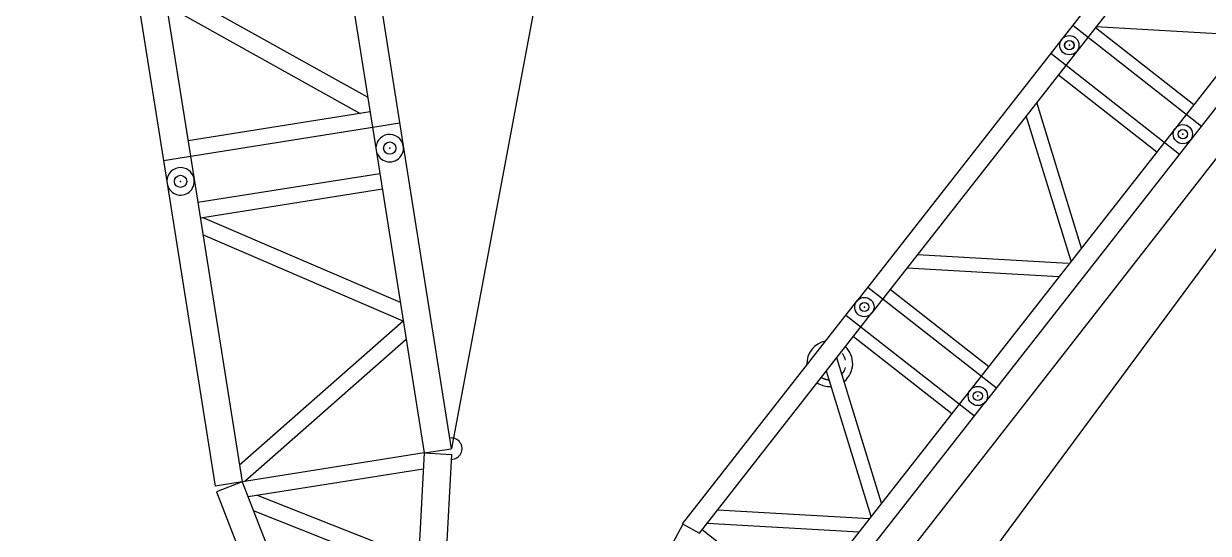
# Model space of a CAD drawing. Header units: millimetres. Extents: x 145 to 546, y 191 to 658.
# Drawn here: x 402.97 to 418.77, y 419.2 to 425.99 of the extents above; entities that cross this region are included whole.
import ezdxf

# ---------------------------------------------------------------- set-up
doc = ezdxf.new("R2010")
doc.units = ezdxf.units.MM
doc.linetypes.add('HIDDEN2', pattern=[0.1875, 0.125, -0.0625])

# ---------------------------------------------------------------- blocks, each defined once
blk = doc.blocks.new('DEMAG CC8800 MAST 42 M SIDE')
for p, q in [((5331, 1239), (388, 361)), ((5330, 1246), (9640, 1246)), ((5330, 1246), (5375, 953)), ((9369, 1246), (9369, -1246)), ((25311, 1246), (9640, 1246)), ((9911, 1246), (9911, -1246)), ((14436, 1246), (14436, -1246)), ((14978, 1246), (14978, -1246)), ((5375, 953), (9640, 953)), ((5443, -953), (5443, 953)), ((6892, -952), (5567, 952)), ((7149, -952), (5824, 952)), ((7191, -953), (8516, 952)), ((7449, -952), (8773, 952)), ((9183, 952), (9183, -952)), ((25311, 952), (9640, 952)), ((10097, 952), (10097, -952)), ((11831, -952), (10506, 952)), ((12077, -937), (10764, 952)), ((12131, -952), (13455, 952)), ((12388, -952), (13713, 952)), ((14250, 952), (14250, -952)), ((15164, 952), (15164, -952)), ((16502, -952), (15177, 952)), ((5375, -953), (9640, -953)), ((25311, -952), (9640, -952)), ((5332, -1246), (9640, -1246)), ((25311, -1246), (9640, -1246))]:
    blk.add_line(p, q)
for centre, radius in [((9640, 1099), 147), ((9640, 1099), 70), ((14707, 1099), 147), ((14707, 1099), 72.1), ((14707, 1099), 70), ((9640, -1099), 147), ((9640, -1099), 70), ((14707, -1099), 147), ((14707, -1099), 72.1), ((14707, -1099), 70)]:
    blk.add_circle(centre, radius)
for start, end in [(49.0066, 130.9934), (184.8635, 221.7568), (257.0884, 355.1365)]:
    blk.add_arc((8636, 982), 349, start, end)
at = {"color": 1, "linetype": 'HIDDEN2'}
for start, end in [(186.9157, 215.9321), (267.1827, 353.0843)]:
    blk.add_arc((8636, 982), 246, start, end, dxfattribs=at)
for p in [(9640, 1099), (14707, 1099), (9640, -1099), (14707, -1099)]:
    blk.add_point(p)
blk = doc.blocks.new('DEMAG CC8800 SUPERLIFT 25 M SV')
at = {"color": 1, "xscale": 0.8749999999791118, "yscale": 0.875, "zscale": 0.875, "rotation": 51.92743723660782}
blk.add_blockref('DEMAG CC8800 MAST 42 M SIDE', (0, 0), dxfattribs=at)
blk = doc.blocks.new('DEMAG CC8800 BOOM SECTION 10.0 M')
for p, q in [((-10000, 1595), (-5914, 1595)), ((-5914, 1229), (-5914, 1595)), ((-5914, 1229), (-5837, 1587)), ((-5837, 1587), (-253, 383)), ((-10000, 1229), (-5914, 1229)), ((-9684, 1229), (-9684, -1229)), ((-9473, 1229), (-9473, -1229)), ((-7943, 1229), (-9473, -1192)), ((-7694, 1229), (-9248, -1229)), ((-7694, 1229), (-6140, -1229)), ((-7445, 1229), (-5914, -1192)), ((-5914, 1229), (-5914, -1285)), ((-5914, 1229), (-456, 52)), ((-5704, 1183), (-5704, -1183)), ((-4528, 930), (-5704, -1054)), ((-4311, 883), (-5511, -1142)), ((-4311, 883), (-3383, -683)), ((-4030, 823), (-3165, -636)), ((-2099, 406), (-3165, -636)), ((-1852, 353), (-2779, -553)), ((-5914, -1229), (-456, -52)), ((-5837, -1587), (-253, -383)), ((-10000, -1229), (-5914, -1229)), ((-5914, -1229), (-5837, -1587)), ((-5914, -1229), (-5914, -1595)), ((-10000, -1595), (-5914, -1595))]:
    blk.add_line(p, q)
for centre, radius in [((-10000, 1412), 81.6), ((0, 0), 459), ((0, 0), 377), ((0, 0), 188), ((-10000, -1412), 81.6)]:
    blk.add_circle(centre, radius)
for centre, radius, start, end in [((-5914, 1595), 143, 351.1265, 180), ((-10000, 1412), 183, 90, 270), ((-10000, -1412), 183, 90, 270)]:
    blk.add_arc(centre, radius, start, end)
for p in [(-10000, 1412), (0, 0), (-10000, -1412)]:
    blk.add_point(p)
blk = doc.blocks.new('DEMAG CC8800 BOOM SECTION 12 M')
for p, q in [((-12000, 3008), (0, 3008)), ((-11693, 3008), (-11693, -183)), ((-307, 3008), (-307, -183)), ((-12000, 2641), (0, 2641)), ((-11482, 2641), (-11482, 183)), ((-11482, 307), (-9650, 2641)), ((-11276, 183), (-9347, 2641)), ((-7417, 183), (-9347, 2641)), ((-7113, 183), (-9043, 2641)), ((-7113, 183), (-5184, 2641)), ((-6809, 183), (-4880, 2641)), ((-2950, 183), (-4880, 2641)), ((-2950, 183), (-4880, 2641)), ((-2744, 307), (-4576, 2641)), ((-2647, 183), (-4576, 2641)), ((-2647, 183), (-717, 2641)), ((-518, 2641), (-518, 183)), ((-2343, 183), (-518, 2508)), ((-12000, 183), (0, 183)), ((-12000, -183), (0, -183))]:
    blk.add_line(p, q)
for centre in [(-12000, 2824), (0, 2824), (-12000, 0), (0, 0)]:
    blk.add_circle(centre, 81.6)
for centre, start, end in [((-12000, 2824), 90, 270), ((0, 2824), 270, 90), ((-12000, 0), 90, 270), ((0, 0), 270, 90)]:
    blk.add_arc(centre, 183, start, end)
for p in [(-12000, 2824), (0, 2824), (-12000, 0), (0, 0)]:
    blk.add_point(p)
blk = doc.blocks.new('DEMAG CC8800 BOOM 108 M SSL')
at = {"extrusion": (0, 0, -1), "zscale": -1}
for name, p in [('DEMAG CC8800 BOOM SECTION 10.0 M', (0, 0)), ('DEMAG CC8800 BOOM SECTION 12 M', (-10000, -1412))]:
    blk.add_blockref(name, p, dxfattribs=at)

msp = doc.modelspace()

# ---------------------------------------------------------------- linework, layer by layer
for p, q in [((429.212, 529.441), (408.677, 420.33)), ((432.698, 441.688), (413.829, 416.17)), ((432.359, 441.46), (412.785, 416.399))]:
    msp.add_line(p, q)

# ---------------------------------------------------------------- block references
at = {"xscale": -0.000999999998687205, "yscale": 0.001000000000203727, "zscale": 0.001, "rotation": 279.0258611747082}
msp.add_blockref('DEMAG CC8800 BOOM 108 M SSL', (408.029, 414.238), dxfattribs=at)
at = {"xscale": 0.001000000003841706, "yscale": 0.001000000000203727, "zscale": 0.001}
msp.add_blockref('DEMAG CC8800 SUPERLIFT 25 M SV', (409.741, 414.984), dxfattribs=at)

doc.saveas('drawing.dxf')
